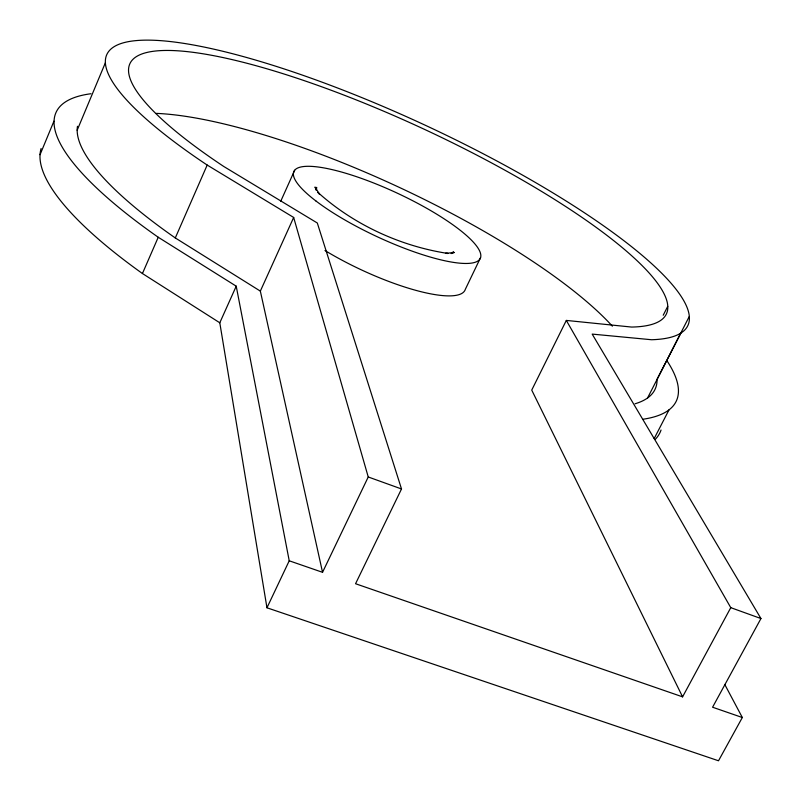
<?xml version="1.0" encoding="UTF-8"?>
<svg xmlns="http://www.w3.org/2000/svg" width="801" height="801" viewBox="0 0 801 801"><rect width="100%" height="100%" fill="white"/><g stroke="black" fill="none" stroke-linecap="round" stroke-linejoin="round"><path stroke-width="1.2" d="M316.435 189.817L316.645 187.354L315.924 190.027M40.05 154.693L53.937 121.181M77.156 130.263L105.452 62.608M724.745 684.434L742.327 717.516L718.507 760.78L266.963 607.789L219.794 322.793L142.438 273.531L158.238 237.256A342.117 85.837 25 0 1 91.004 93.727M158.238 237.256L236.225 286.177L289.231 560.79L322.543 572.314L260.345 291.113L175.299 237.947L207.189 165.056A320.5 70.458 25 0 1 163.985 40.911A320.5 70.458 25 0 1 557.226 195.504A320.5 70.458 25 0 1 651.533 339.734L592.179 334.097L760.95 618.542L712.58 707.223L742.327 717.516M219.794 322.793L236.225 286.177M280.72 201.291L294.668 170.273M260.345 291.113L293.667 217.461L207.189 165.056M266.963 607.789L289.231 560.79M322.543 572.314L368.24 476.975L293.667 217.461M480.56 257.622L465.331 289.311A102.358 25.432 25 0 1 324.986 250.513M566.317 320.42L631.558 327.058A295.929 64.971 25 0 0 546.743 194.573A295.929 64.971 25 0 0 182.528 51.164A295.929 64.971 25 0 0 223.759 166.478L317.316 223.008L401.511 488.97L355.554 583.729L682.582 696.85L730.772 607.659L566.317 320.42L531.734 390.097L682.582 696.85M663.208 315.244L667.704 306.413M689.25 316.545L657.05 379.334A317.677 79.589 25 0 1 635.063 403.774M647.558 397.977L680.86 333.056M654.167 438.588L669.015 409.852M451.123 253.607L453.496 251.644M451.724 253.296L454.307 252.475L445.486 253.376L447.959 253.466C400.32 246.157 353.692 224.66 317.847 192.35L319.539 194.212L315.003 187.034L315.704 188.716M368.24 476.975L401.511 488.97M730.772 607.659L760.95 618.542M142.438 273.531A340.615 90.623 24.9 0 1 41.101 148.525M661.045 430.017A340.615 90.623 24.9 0 1 655.328 439.288M667.103 360.961A342.117 85.837 25 0 1 643.283 419.193M156.335 113.382A293.336 73.392 25 0 1 612.375 326.187M175.299 237.947A317.677 79.589 25 0 1 77.487 126.298M315.894 200.951A102.798 23.98 25 0 0 475.484 262.157A102.798 23.98 25 0 0 369.962 181.547A102.798 23.98 25 0 0 315.894 200.951"/></g></svg>
